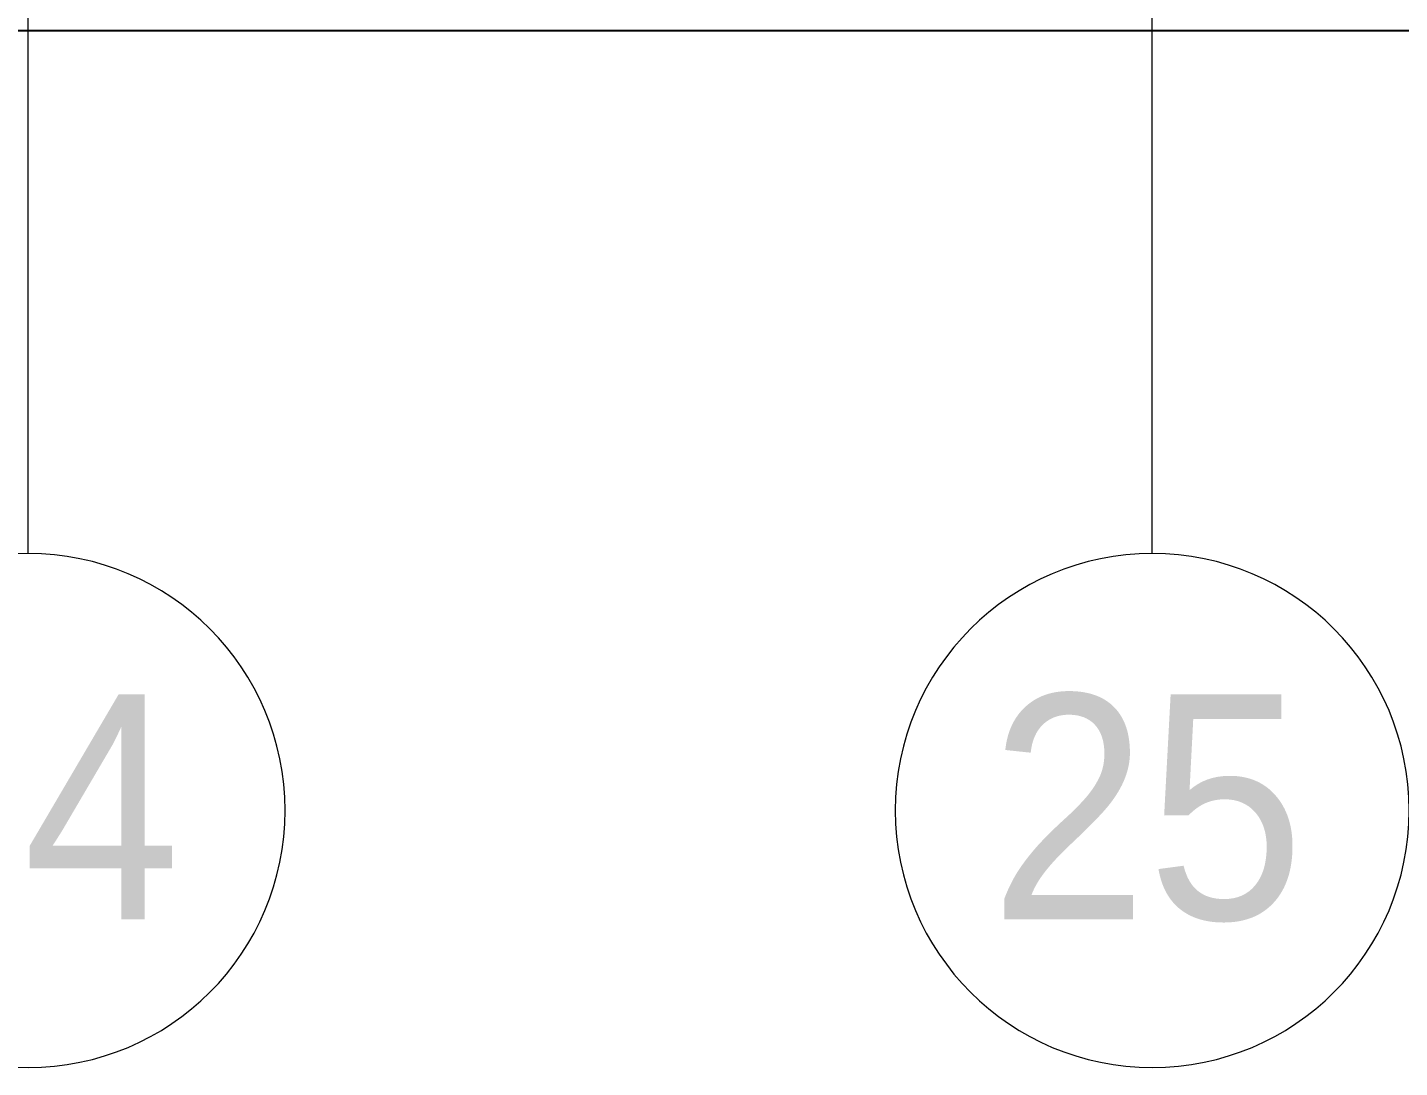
# Model space of a CAD drawing. Header units: millimetres. Extents: x -164500 to 426394, y -23753 to 102118.
# Drawn here: x 89423 to 93695, y -3642 to -405 of the extents above; entities that cross this region are included whole.
import ezdxf

# ---------------------------------------------------------------- set-up
doc = ezdxf.new("R2010")
doc.units = ezdxf.units.MM
doc.layers.add('Оси', color=7, linetype='Continuous', lineweight=9)
doc.layers.add('Оси-1', color=7, linetype='Continuous', lineweight=20)
doc.styles.add('Arial', font='arial.ttf', dxfattribs={"width": 0.9, "height": 700})

# ---------------------------------------------------------------- blocks, each defined once
blk = doc.blocks.new('Ось сетки - D8-29747960-Объем проектирования 1 этажа')
at = {"layer": 'Оси-1'}
for start, end in [(360, 180), (180, 360)]:
    blk.add_arc((0, 0), 4, start, end, dxfattribs=at)

msp = doc.modelspace()

# ---------------------------------------------------------------- linework, layer by layer
msp.add_line((108094.702, -416.062), (89244.702, -416.062))
at = {"layer": 'Оси'}
for points in [[(89424.702, -2042.321), (89424.702, 2957.679), (89424.702, 16779.035), (89424.702, 21779.035)], [(92924.702, -2042.321), (92924.702, 2957.679), (92924.702, 16779.035), (92924.702, 21779.035)]]:
    msp.add_lwpolyline(points, dxfattribs=at)

# ---------------------------------------------------------------- block references
at = {"layer": 'Оси-1', "xscale": 199.9999999999999, "yscale": 199.9999999999999, "zscale": 199.9999999999999}
for p in [(89424.702, -2842.321), (92924.702, -2842.321)]:
    msp.add_blockref('Ось сетки - D8-29747960-Объем проектирования 1 этажа', p, dxfattribs=at)

# ---------------------------------------------------------------- texts
at = {"layer": 'Оси', "char_height": 700, "width": 1212.1515, "attachment_point": 1, "style": 'Arial'}
for s, insert in [('24', (88919.47, -2481.028)), ('25', (92419.47, -2481.028))]:
    msp.add_mtext(s, dxfattribs=dict(at, insert=insert))

doc.saveas('drawing.dxf')
